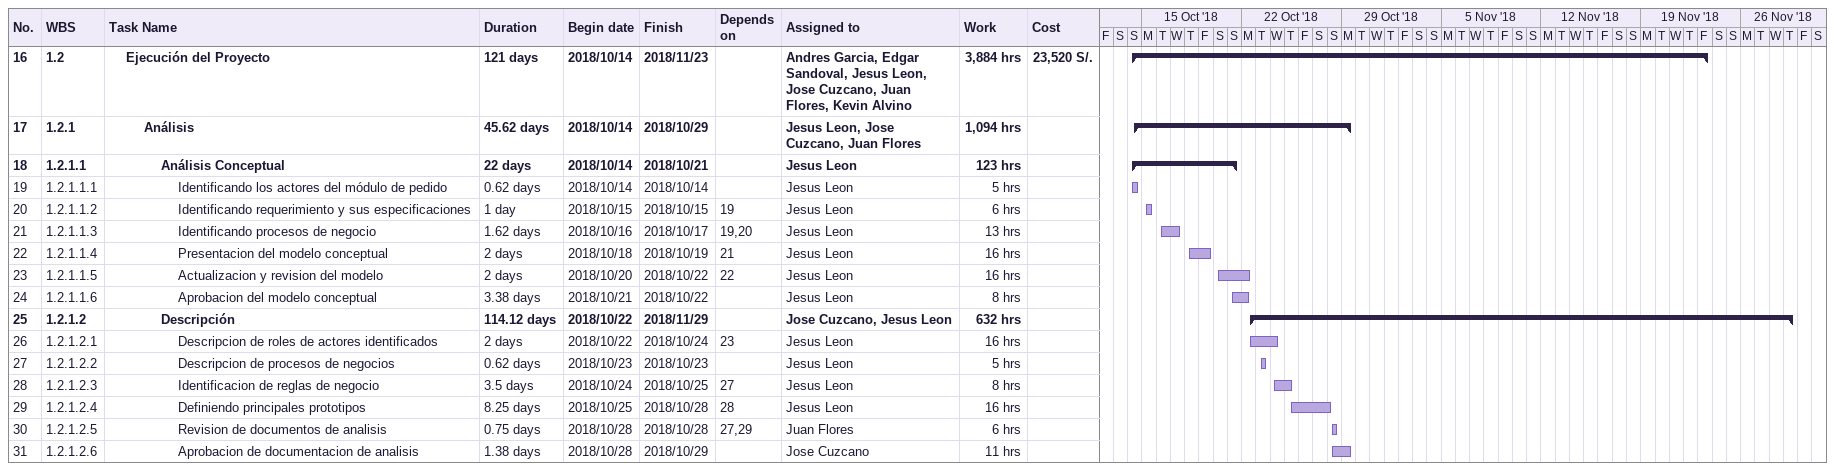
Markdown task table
| ID | WBS | Task | Duration | Start | Finish | Predecessors | Resources | Work (h) | Cost (S/.) |
|---|---|---|---|---|---|---|---|---|---|
| 16 | 1.2 | **Ejecución del Proyecto** | 121d | 2018-10-14 | 2018-11-23 |  | Andres Garcia, Edgar Sandoval, Jesus Leon, Jose Cuzcano, Juan Flores, Kevin Alvino | 3884 | 23520 |
| 17 | 1.2.1 | **Análisis** | 45.62d | 2018-10-14 | 2018-10-29 |  | Jesus Leon, Jose Cuzcano, Juan Flores | 1094 |  |
| 18 | 1.2.1.1 | **Análisis Conceptual** | 22d | 2018-10-14 | 2018-10-21 |  | Jesus Leon | 123 |  |
| 19 | 1.2.1.1.1 | Identificando los actores del módulo de pedido | 0.62d | 2018-10-14 | 2018-10-14 |  | Jesus Leon | 5 |  |
| 20 | 1.2.1.1.2 | Identificando requerimiento y sus especificaciones | 1d | 2018-10-15 | 2018-10-15 | 19 | Jesus Leon | 6 |  |
| 21 | 1.2.1.1.3 | Identificando procesos de negocio | 1.62d | 2018-10-16 | 2018-10-17 | 19, 20 | Jesus Leon | 13 |  |
| 22 | 1.2.1.1.4 | Presentacion del modelo conceptual | 2d | 2018-10-18 | 2018-10-19 | 21 | Jesus Leon | 16 |  |
| 23 | 1.2.1.1.5 | Actualizacion y revision del modelo | 2d | 2018-10-20 | 2018-10-22 | 22 | Jesus Leon | 16 |  |
| 24 | 1.2.1.1.6 | Aprobacion del modelo conceptual | 3.38d | 2018-10-21 | 2018-10-22 |  | Jesus Leon | 8 |  |
| 25 | 1.2.1.2 | **Descripción** | 114.12d | 2018-10-22 | 2018-11-29 |  | Jose Cuzcano, Jesus Leon | 632 |  |
| 26 | 1.2.1.2.1 | Descripcion de roles de actores identificados | 2d | 2018-10-22 | 2018-10-24 | 23 | Jesus Leon | 16 |  |
| 27 | 1.2.1.2.2 | Descripcion de procesos de negocios | 0.62d | 2018-10-23 | 2018-10-23 |  | Jesus Leon | 5 |  |
| 28 | 1.2.1.2.3 | Identificacion de reglas de negocio | 3.5d | 2018-10-24 | 2018-10-25 | 27 | Jesus Leon | 8 |  |
| 29 | 1.2.1.2.4 | Definiendo principales prototipos | 8.25d | 2018-10-25 | 2018-10-28 | 28 | Jesus Leon | 16 |  |
| 30 | 1.2.1.2.5 | Revision de documentos de analisis | 0.75d | 2018-10-28 | 2018-10-28 | 27, 29 | Juan Flores | 6 |  |
| 31 | 1.2.1.2.6 | Aprobacion de documentacion de analisis | 1.38d | 2018-10-28 | 2018-10-29 |  | Jose Cuzcano | 11 |  |
